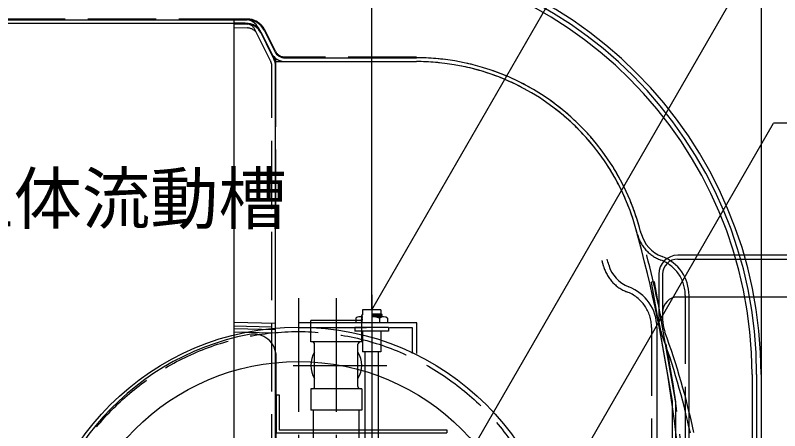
# Model space of a CAD drawing. Units: millimetres, scale not verified. Extents: x -8910 to 8910, y -6308 to 6308.
# Drawn here: x -4257 to -3249, y 1005 to 1552 of the extents above; entities that cross this region are included whole.
import ezdxf
from ezdxf.enums import TextEntityAlignment as Align

# ---------------------------------------------------------------- set-up
doc = ezdxf.new("R2010")
doc.units = ezdxf.units.MM
doc.header["$LTSCALE"] = 30
for name, pattern in [('CHAIN1', [8, 5, -1, 1, -1]), ('CHAIN2', [12, 9, -1, 1, -1]), ('DASHED3', [4, 3, -1]), ('DOUBLE_CHAIN2', [12.8, 9, -1, 0.6, -0.6, 0.6, -1])]:
    doc.linetypes.add(name, pattern=pattern)
for name, color, linetype, lineweight in [('0-0_機器', 2, 'Continuous', 25), ('0-2_空気管', 3, 'Continuous', 25), ('0-6_躯体', 3, 'Continuous', 25), ('0-B_07', 3, 'Continuous', 25), ('0-D_文字', 7, 'Continuous', 25), ('0-E_08', 2, 'Continuous', 25), ('0-F_0E', 3, 'Continuous', 25)]:
    doc.layers.add(name, color=color, linetype=linetype, lineweight=lineweight)
doc.styles.add('ＭＳ ゴシック', font='')
doc.styles.get('ＭＳ ゴシック').set_extended_font_data('MS Gothic')

msp = doc.modelspace()

# ---------------------------------------------------------------- linework, layer by layer
at = {"layer": '0-0_機器'}
msp.add_line((-3273.85, 1990.88), (-3273.85, -409.12), dxfattribs=at)
at = {"layer": '0-2_空気管', "linetype": 'DASHED3'}
for p, q in [((-3951.21, 1546.88), (-4326.48, 1546.88)), ((-3954.02, 1541.3), (-3968.85, 1541.68)), ((-3951.21, 1540.88), (-4326.48, 1540.88)), ((-3968.85, 1535.66), (-3950.97, 1535.2)), ((-3920.43, 1491.86), (-3941, 1533.01)), ((-3914.01, 1504.62), (-3927.95, 1532.51)), ((-3933.32, 1529.82), (-3919.37, 1501.94)), ((-3913.85, 1495.16), (-3913.85, 1296.3)), ((-3728.16, 1496.88), (-3901.48, 1496.88)), ((-3918.84, 96.6), (-3918.84, 1485.16)), ((-3901.48, 1490.88), (-3728.16, 1490.88)), ((-3373.85, 1182.81), (-3373.85, 398.95)), ((-3918.84, 1141.02), (-3968.85, 1142.33)), ((-3418.39, 1140.88), (-3418.39, 440.88)), ((-3918.84, 1133.11), (-3968.85, 1134.42))]:
    msp.add_line(p, q, dxfattribs=at)
at = {"layer": '0-2_空気管'}
for p, q in [((-4326.48, 1545.88), (-3951.21, 1545.88)), ((-3968.85, 1546.68), (-3968.85, 35.08)), ((-3968.85, 1546.68), (-3953.89, 1546.29)), ((-3951.21, 1540.88), (-4326.48, 1540.88)), ((-3968.85, 1540.67), (-3950.84, 1540.19)), ((-3936.53, 1535.24), (-3915.96, 1494.1)), ((-3928.85, 1532.06), (-3914.9, 1504.17)), ((-3933.32, 1529.82), (-3919.37, 1501.94)), ((-3901.48, 1495.88), (-3728.16, 1495.88)), ((-3913.85, 90.88), (-3913.85, 1490.88)), ((-3901.48, 1490.88), (-3728.16, 1490.88)), ((-3414.45, 1200.99), (-3418.41, 1200.43)), ((-3390.81, 1043.89), (-3418.41, 1200.43)), ((-3386.81, 1044.24), (-3414.45, 1200.99)), ((-3368.85, 398.95), (-3368.85, 1182.81)), ((-3913.85, 1145.9), (-3968.85, 1147.34)), ((-3968.85, 1139.42), (-3913.85, 1137.98)), ((-3411.39, 1140.88), (-3411.39, 440.88)), ((-3913.06, 479.61), (-3913.06, 1102.15)), ((-3285.84, 1078.88), (-3285.84, 502.88)), ((-3279.84, 1078.88), (-3279.84, 502.88)), ((-3273.84, 1078.88), (-3273.84, 502.88)), ((-3390.81, 537.87), (-3390.81, 1043.89)), ((-3386.81, 1044.24), (-3386.81, 537.52))]:
    msp.add_line(p, q, dxfattribs=at)
at = {"layer": '0-2_空気管', "linetype": 'DOUBLE_CHAIN2'}
for p in [(-3915.96, 1494.1), (-3913.85, 1485.16)]:
    msp.add_line(p, (-3913.85, 1489.88), dxfattribs=at)
at = {"layer": '0-2_空気管', "linetype": 'CHAIN1'}
msp.add_line((-3883.85, 1179.5), (-3883.85, 399.92), dxfattribs=at)
at = {"layer": '0-2_空気管', "linetype": 'DOUBLE_CHAIN2'}
msp.add_lwpolyline([(-3919.37, 1501.94), (-3913.85, 1490.88), (-3901.48, 1490.88)], dxfattribs=at)
at = {"layer": '0-2_空気管'}
for radius in [350.5, 305]:
    msp.add_circle((-3883.85, 790.88), radius, dxfattribs=at)
at = {"layer": '0-2_空気管', "linetype": 'DASHED3'}
msp.add_circle((-3883.85, 790.88), 344.5, dxfattribs=at)
at = {"layer": '0-2_空気管'}
for centre, radius, start, end in [((-3835.85, 1078.88), 562, 0, 90), ((-3835.85, 1078.88), 556, 0, 90), ((-3835.85, 1078.88), 550, 0, 90), ((-3954.42, 1526.3), 20, 26.564, 88.5), ((-3951.21, 1520.88), 25, 26.565, 90), ((-3951.21, 1520.88), 20, 26.565, 90), ((-3951.37, 1520.2), 20, 26.564, 88.5), ((-3901.48, 1510.88), 20, 206.565, 270), ((-3901.48, 1510.88), 15, 206.565, 270), ((-3933.84, 1485.16), 20, 0, 26.564), ((-3728.16, 1190.88), 305, 15.466, 90), ((-3728.16, 1190.88), 300, 15.466, 90), ((-5173.85, 790.88), 1800, 0, 15.466), ((-5173.85, 790.88), 1805, 15.216, 15.466), ((-3388.7, 1276.43), 45, 195.216, 249.424), ((-5218.39, 748.95), 1807, 15.216, 15.466), ((-3423.84, 1182.81), 55, 0, 69.424), ((-3433.25, 1234.5), 43, 195.216, 249.424), ((-3468.39, 1140.88), 57, 0, 69.424), ((-3883.06, 790.88), 347, 100.91, 259.09), ((-3943.06, 1102.15), 30, 0, 100.91)]:
    msp.add_arc(centre, radius, start, end, dxfattribs=at)
at = {"layer": '0-2_空気管', "linetype": 'DASHED3'}
for centre, radius, start, end in [((-3951.21, 1520.88), 26, 26.565, 90), ((-3954.42, 1526.3), 15, 26.564, 88.5), ((-3951.21, 1520.88), 20, 26.565, 90), ((-3951.37, 1520.2), 15, 26.564, 88.5), ((-3901.48, 1510.88), 20, 206.565, 270), ((-3901.48, 1510.88), 14, 206.565, 270), ((-3933.84, 1485.16), 15, 0, 26.564), ((-3728.16, 1190.88), 305, 15.466, 90), ((-3728.16, 1190.88), 300, 15.466, 90), ((-5173.85, 790.88), 1800, 15.216, 15.466), ((-5173.85, 790.88), 1805, 0, 15.466), ((-3388.7, 1276.43), 50, 195.216, 249.424), ((-3423.84, 1182.81), 50, 0, 69.424), ((-5218.39, 748.95), 1800, 15.216, 15.466), ((-3433.25, 1234.5), 50, 195.216, 249.424), ((-3468.39, 1140.88), 50, 0, 69.424)]:
    msp.add_arc(centre, radius, start, end, dxfattribs=at)
at = {"layer": '0-6_躯体', "linetype": 'CHAIN1'}
for p, q in [((-3833.84, 1179.5), (-3833.84, 399.92)), ((-3890.58, 1090.88), (-3767.36, 1090.88))]:
    msp.add_line(p, q, dxfattribs=at)
at = {"layer": '0-6_躯体'}
for p, q in [((-3775.19, 1163.88), (-3799.19, 1163.88)), ((-3799.19, 1163.88), (-3799.19, 1157.62)), ((-3775.19, 1158.88), (-3787.19, 1158.25)), ((-3775.19, 1163.88), (-3775.19, 1158.88)), ((-3775.19, 1158.88), (-3773.41, 1157.97)), ((-3867.35, 1121.78), (-3867.35, 1149.88)), ((-3808.19, 1152.88), (-3808.19, 1146.88)), ((-3800.23, 1154.88), (-3802.87, 1154.88)), ((-3773.41, 1157.97), (-3787.19, 1157.25)), ((-3775.19, 1156.81), (-3787.19, 1156.18)), ((-3773.41, 1155.92), (-3787.19, 1155.2)), ((-3771.51, 1154.88), (-3787.19, 1154.88)), ((-3776.83, 1152.88), (-3776.83, 1146.88)), ((-3775.19, 1156.81), (-3773.41, 1157.97)), ((-3775.19, 1156.81), (-3773.41, 1155.91)), ((-3774.99, 1154.88), (-3773.41, 1155.91)), ((-3766.19, 1152.88), (-3766.19, 1146.88)), ((-3727.85, 1146.88), (-3883.84, 1146.88)), ((-3809.19, 1140.88), (-3809.19, 1135.88)), ((-3765.19, 1140.88), (-3809.19, 1140.88)), ((-3765.19, 1140.88), (-3765.19, 1135.88)), ((-3727.85, 1106.65), (-3727.85, 1146.88)), ((-3765.19, 1135.88), (-3809.19, 1135.88)), ((-3799.19, 1135.88), (-3799.19, 1108.88)), ((-3775.19, 1135.88), (-3775.19, 1108.88)), ((-3800.34, 1121.78), (-3867.35, 1121.78)), ((-3862.45, 1063.08), (-3862.45, 1118.68)), ((-3805.24, 1063.08), (-3805.24, 1118.68)), ((-3775.19, 1108.88), (-3799.19, 1108.88)), ((-3796.19, 1108.88), (-3796.19, 971.88)), ((-3778.19, 971.88), (-3778.19, 1108.88)), ((-3867.35, 1059.98), (-3867.35, 1031.88)), ((-3800.34, 1059.98), (-3867.35, 1059.98)), ((-3800.34, 1059.98), (-3800.34, 1031.88)), ((-3800.34, 1031.88), (-3867.35, 1031.88)), ((-3863.84, 849.88), (-3863.84, 1031.88)), ((-3803.84, 849.88), (-3803.84, 1031.88))]:
    msp.add_line(p, q, dxfattribs=at)
for points in [[(-3800.34, 1121.78), (-3800.34, 1149.88), (-3867.35, 1149.88)], [(-3799.19, 1157.62), (-3800.87, 1156.53), (-3799.19, 1155.55), (-3800.87, 1154.47), (-3799.19, 1153.49), (-3800.87, 1152.4), (-3799.19, 1151.42), (-3800.87, 1150.33), (-3799.19, 1149.36), (-3800.87, 1148.27), (-3799.19, 1147.3)]]:
    msp.add_lwpolyline(points, dxfattribs=at)
at = {"layer": '0-6_躯体', "linetype": 'DASHED3'}
msp.add_lwpolyline([(-3883.85, 1140.88), (-3733.85, 1140.88), (-3733.85, 1106.65)], dxfattribs=at)
at = {"layer": '0-6_躯体'}
for centre, radius, start, end in [((-3802.87, 1146.8), 8.08, 90, 131.197), ((-3787.26, 1126.69), 28.19, 68.286, 89.855), ((-3771.51, 1146.8), 8.08, 48.803, 131.197), ((-3865.55, 1118.68), 3.1, 0, 90), ((-3802.14, 1118.68), 3.1, 90, 180), ((-3833.84, 1090.88), 33.5, 148.625, 211.375), ((-3833.84, 1090.88), 33.5, 328.625, 31.375), ((-3865.55, 1063.08), 3.1, 270, 0), ((-3802.14, 1063.08), 3.1, 180, 270)]:
    msp.add_arc(centre, radius, start, end, dxfattribs=at)
at = {"layer": '0-B_07', "color": 6}
msp.add_line((-3787.19, 1163.88), (-3787.19, 2292.61), dxfattribs=at)
at = {"layer": '0-B_07', "linetype": 'CHAIN2'}
msp.add_line((-3787.19, 1183.95), (-3787.19, 706.69), dxfattribs=at)
at = {"layer": '0-D_文字', "color": 3}
for p, q in [((-3787.19, 1163.88), (-3327.14, 1960.71)), ((-3660.9, 969.52), (-3283.69, 1622.86)), ((-3616.53, 788.21), (-3257.59, 1409.9)), ((-2991.59, 1409.9), (-3257.59, 1409.9))]:
    msp.add_line(p, q, dxfattribs=at)
at = {"layer": '0-E_08', "color": 3}
for p, q in [((-3913.06, 1051.88), (-3909.06, 1051.88)), ((-3909.06, 1051.88), (-3909.06, 1005.88))]:
    msp.add_line(p, q, dxfattribs=at)
for points in [[(-3913.06, 1051.88), (-3913.06, 1001.88), (-3688.06, 1001.88)], [(-3909.06, 1005.88), (-3688.06, 1005.88), (-3688.06, 1001.88)]]:
    msp.add_lwpolyline(points, dxfattribs=at)
at = {"layer": '0-F_0E'}
for p, q in [((-2909.82, 1235.88), (-3383.82, 1235.88)), ((-3383.82, 1230.88), (-2909.82, 1230.88)), ((-2909.82, 1180.88), (-3383.82, 1180.88)), ((-3403.82, 1160.88), (-3403.82, 1151.28))]:
    msp.add_line(p, q, dxfattribs=at)
at = {"layer": '0-F_0E', "linetype": 'DASHED3'}
msp.add_line((-2909.82, 1180.88), (-3384.32, 1180.88), dxfattribs=at)
at = {"layer": '0-F_0E'}
for points in [[(-3408.82, 1210.88), (-3408.82, 1160.88), (-3408.82, 1151.99)], [(-3403.82, 1210.88), (-3403.82, 1160.88), (-3403.82, 1151.99)]]:
    msp.add_lwpolyline(points, dxfattribs=at)
for centre, radius, start, end in [((-3383.82, 1210.88), 25, 90, 180), ((-3383.82, 1210.88), 20, 90, 180), ((-3383.82, 1160.88), 20, 90, 180), ((-3358.82, 1151.99), 50, 180, 200.116), ((-3357.82, 1151.28), 46, 180, 200.155), ((-4344.77, 790.88), 1000, 12.157, 20.116), ((-4339.77, 790.88), 1000, 12.217, 20.116)]:
    msp.add_arc(centre, radius, start, end, dxfattribs=at)

# ---------------------------------------------------------------- texts
at = {"layer": '0-D_文字', "color": 4, "style": 'ＭＳ ゴシック'}
msp.add_text('担体流動槽', height=65.98, dxfattribs=at).set_placement((-4349.08, 1257.81), align=Align.BOTTOM_LEFT)

doc.saveas('drawing.dxf')
